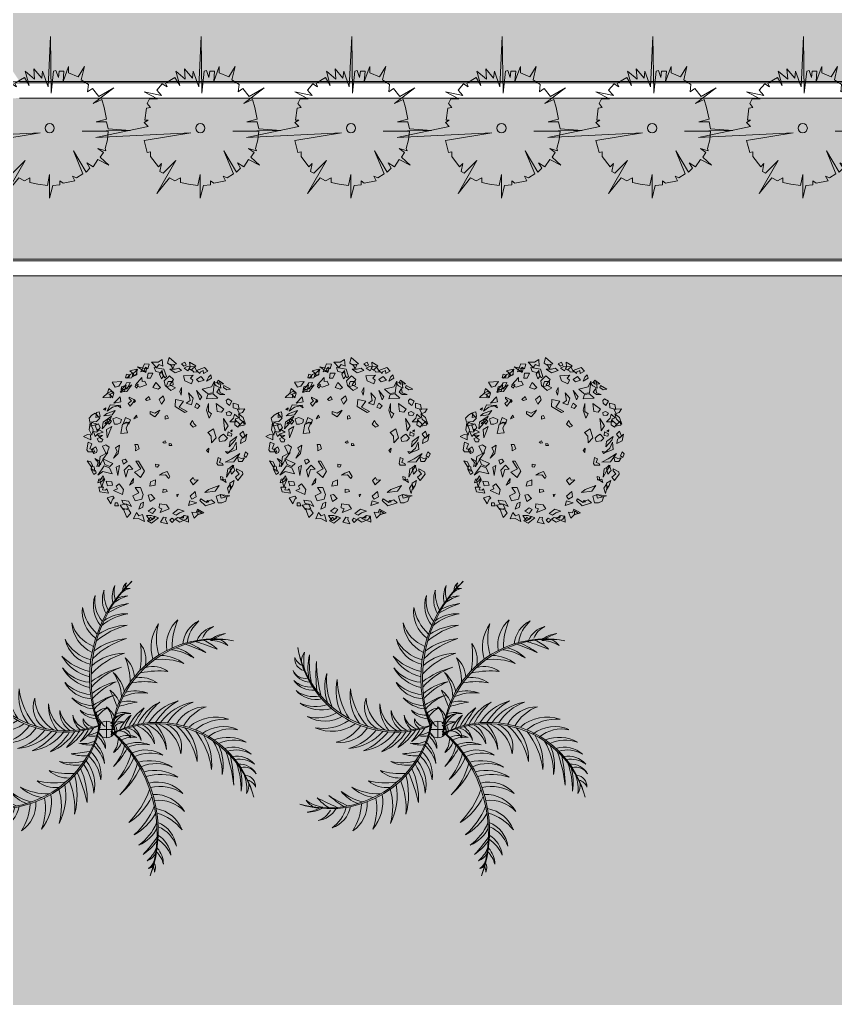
# Model space of a CAD drawing. Header units: millimetres. Extents: x 5359 to 218750, y -16347 to 109893.
# Drawn here: x 100353 to 105769, y 73337 to 79839 of the extents above; entities that cross this region are included whole.
import ezdxf

# ---------------------------------------------------------------- set-up
doc = ezdxf.new("R2010")
doc.units = ezdxf.units.MM
doc.linetypes.add('Grid Line', pattern=[22.225, 12.7, -3.175, 3.175, -3.175])
for name, color, linetype, lineweight in [('A-FLOR-PATT', 8, 'Continuous', 9), ('A-WALL', 113, 'Continuous', 9), ('G-IMPT', 8, 'Continuous', 9), ('L-PLNT', 71, 'Continuous', 9), ('S-GRID-1', 1, 'Grid Line', 9)]:
    doc.layers.add(name, color=color, linetype=linetype, lineweight=lineweight)
pattern_1 = [(0, (167.64, 11.2), (558.8, 558.8), [83.82, -16.764, 22.352, -16.764, -419.1]), (0, (167.64, 11.2), (558.8, 558.8), [-139.7, 83.82, -335.28]), (0, (139.7, 27.94), (558.8, 558.8), [55.88, -41.91, 83.82, -41.91, -335.28]), (0, (139.7, 27.94), (558.8, 558.8), [-223.52, 55.88, -279.4]), (0, (335.3, 251.46), (558.8, 558.8), [69.85, -27.94, 69.85, -391.16]), (0, (55.9, 363.2), (558.8, 558.8), [27.94, -55.88, 27.94, -447.04]), (90, (111.76, 363.2), (-558.8, 558.8), [50.292, -508.508]), (90, (279.4, 27.94), (-558.8, 558.8), [55.88, -502.92]), (90, (419.1, 251.46), (-558.8, 558.8), [55.88, -502.92]), (45, (352.04, 22.35), (0, 558.7996), [55.88, -734.383]), (135, (206.76, 22.35), (-558.7996, 0), [55.88, -734.383]), (63.435, (335.28, 25.15), (-0.0005, 558.8001), [55.88, -1193.635]), (75.964, (307.34, 27.94), (-0.00237, 558.80038), [55.88, -2248.111]), (75.964, (447.04, 251.46), (-0.00237, 558.80038), [44.704, -2259.287]), (75.964, (122.94, 363.22), (-0.00237, 558.80038), [39.116, -2264.875]), (104.036, (251.46, 27.94), (0.00237, 558.80038), [55.88, -2248.111]), (104.036, (391.16, 251.46), (0.00237, 558.80038), [44.704, -2259.287]), (104.036, (100.58, 363.22), (0.00237, 558.80038), [39.116, -2264.875]), (116.565, (223.52, 25.15), (0.0005, 558.8001), [55.88, -1193.634])]

# ---------------------------------------------------------------- blocks, each defined once
blk = doc.blocks.new('CAY MAI VAN PHUC - CAY DUC SOC_dwg-2256080-TKCS_MB ĐỊNH VỊ CỔNG-HÀNG RÀO')
at = {"layer": 'G-IMPT', "flags": 128}
blk.add_lwpolyline([(32.8, 479.5), (12.9, 293.4), (6.2, 771.8), (-13.8, 346.6), (-60.3, 479.5), (-67, 419.7), (-133.5, 499.4), (-126.8, 413), (-206.6, 479.5), (-173.4, 359.9), (-213.3, 426.3), (-293.1, 379.8), (-279.8, 346.6), (-319.7, 373.2), (-366.2, 320), (-326.3, 273.5), (-472.6, 306.7), (-359.6, 246.9), (-426.1, 246.9), (-446, 207.1), (-419.4, 173.8), (-452.7, 167.2), (-466, 67.5), (-439.4, 67.5), (-472.6, 47.6), (-439.4, 14.4), (-878.3, -78.6), (-80.3, -38.8), (-472.6, -105.2), (-446, -204.9), (-419.4, -198.2), (-419.4, -238.1), (-352.9, -324.5), (-326.3, -297.9), (-339.6, -364.4), (-313, -377.6), (-206.6, -271.3), (-366.2, -550.4), (-259.8, -417.5), (-213.3, -444.1), (-166.7, -417.5), (-166.7, -457.4), (-100.2, -470.7), (-19.9, -481.4), (-0.5, -390.9), (-0.5, -590.3), (26.2, -484), (86, -477.3), (86, -444.1), (112.6, -464), (212.4, -444.1), (192.4, -404.2), (225.7, -417.5), (278.9, -384.3), (199.1, -191.6), (305.5, -371), (338.7, -337.8), (312.1, -291.3), (365.3, -324.5), (405.2, -264.7), (498.3, -311.2), (425.2, -244.8), (451.8, -204.9), (405.2, -171.7), (471.7, -191.6), (465.1, -171.7), (485, -98.6), (491.7, -25.5), (272.2, -25.5), (677.9, -18.8), (491.7, -5.6), (478.4, 54.2), (391.9, 54.2), (478.4, 74.2), (458.4, 173.8), (438.5, 240.3), (365.3, 207.1), (538.2, 340), (411.9, 266.9), (358.7, 333.3), (318.8, 306.7), (325.4, 366.5), (265.6, 406.4), (292.2, 519.4), (239, 433), (159.2, 466.2), (159.2, 519.4), (112.6, 393.1), (119.3, 479.5), (79.4, 479.5), (72.7, 426.3), (52.8, 486.1)], close=True, dxfattribs=at)
at = {"layer": 'G-IMPT'}
blk.add_circle((0, 0), 38.6, dxfattribs=at)
blk = doc.blocks.new('CAY MAI VAN PHUC - CAY BONG TRANG-2256081-TKCS_MB ĐỊNH VỊ CỔNG-HÀNG RÀO')
at = {"xscale": 0.7894736842105263, "yscale": 0.7894736842105263, "zscale": 0.7894736842105263}
blk.add_blockref('CAY MAI VAN PHUC - CAY DUC SOC_dwg-2256080-TKCS_MB ĐỊNH VỊ CỔNG-HÀNG RÀO', (0, 0), dxfattribs=at)
blk = doc.blocks.new('CAY PHAT TAI NUI - CAY PHAT TAI NUI_dwg-2249753-TKCS_MB ĐỊNH VỊ CỔNG-HÀNG RÀO')
at = {"layer": 'G-IMPT'}
for p, q in [((-27, 87), (-27, -143)), ((-142, -28), (88, -28))]:
    blk.add_line(p, q, dxfattribs=at)
blk.add_circle((-27, -28), 115, dxfattribs=at)
for centre, radius, start, end in [((1555, 686), 1817, 132.6655, 202.0611), ((1648, 675), 1889, 134.4929, 201.0725), ((308, 1769), 392, 160.4234, 210.435), ((470, 1868), 533, 176.5724, 207.5063), ((400, 1808), 348, 153.5375, 193.5552), ((436, 1876), 358, 165.8758, 197.2634), ((332, 1703), 221, 98.9889, 134.5565), ((351, 1881), 159, 129.8765, 177.3831), ((270, 1833), 92.7, 72.3495, 118.8394), ((364, 1937), 133, 150.0492, 183.9567), ((217, 1687), 426, 160.9738, 220.018), ((264, 1759), 455, 171.5441, 219.4959), ((407, 1302), 537, 105.1462, 127.4691), ((251, 1560), 260, 86.5707, 121.104), ((112, 1610), 475, 173.6919, 232.0994), ((310, 1788), 681, 190.6526, 226.6689), ((739, 314), 1475, 108.2479, 120.279), ((405, 816), 908, 98.1075, 114.8799), ((361, 880), 698, 97.7367, 130.2132), ((226, 1098), 476, 85.0356, 127.2973), ((-15, 1484), 494, 183.9122, 244.6665), ((-29, 1588), 498, 196.0518, 249.1113), ((498, 426), 1017, 103.6674, 130.6694), ((272, 683), 732, 91.1382, 124.0248), ((1161, 1107), 571, 145.2695, 196.441), ((1466, 1224), 802, 164.9316, 196.0539), ((1255, 1143), 453, 130.5291, 189.4624), ((1762, 1122), 880, 155.5161, 180.8777), ((1417, 1124), 388, 115.1104, 175.1685), ((1585, 1104), 499, 131.8546, 171.2598), ((1531, 1072), 333, 103.3982, 156.4869), ((1578, 1129), 295, 114.9497, 158.8367), ((-152, 1325), 460, 193.1436, 257.542), ((-110, 1475), 553, 207.4653, 256.2646), ((603, 91), 1193, 107.2093, 133.4993), ((323, 366), 868, 94.8524, 127.2209), ((1468, -209), 1434, 79.4254, 175.9631), ((1679, 822), 480, 97.2797, 124.4634), ((1787, 687), 634, 105.42, 120.9079), ((1449, 975), 257, 38.3487, 73.8532), ((-586, 1353), 1400, 190.2203, 290.1421), ((-605, 1310), 1375, 188.6175, 290.9058), ((1504, -245), 1464, 81.0545, 175.1756), ((-655, 991), 1109, 349.3845, 8.7831), ((147, 934), 371, 347.8793, 37.5984), ((795, 583), 540, 44.4905, 74.8429), ((200, -1375), 2671, 64.5854, 71.0796), ((298, -535), 1890, 56.3077, 64.245), ((-702, -4786), 6272, 69.406, 72.2405), ((1059, 604), 656, 47.2245, 66.3575), ((1398, 714), 491, 58.9885, 88.6049), ((-1841, 948), 164, 173.6087, 255.3147), ((-1833, 1026), 181, 199.2253, 246.7417), ((-1699, 914), 215, 143.1261, 181.9236), ((-1314, 928), 569, 168.36, 193.4581), ((-1105, 816), 720, 164.9542, 191.1318), ((-516, 891), 1289, 175.0476, 192.4111), ((-83, 1557), 801, 225.5325, 257.3267), ((-121, 1291), 605, 210.2813, 256.7926), ((501, 74), 993, 106.4031, 138.081), ((219, 360), 667, 89.9, 132.4205), ((-537, 630), 838, 359.6532, 23.468), ((-32, 675), 392, 2.9263, 47.5949), ((698, 413), 586, 53.9406, 86.7899), ((777, 335), 746, 57.193, 82.7939), ((594, 731), 2307, 175.4785, 185.487), ((254, 931), 1960, 180.5402, 194.9077), ((-140, 1117), 576, 210.3308, 258.2326), ((-226, 1141), 517, 217.4708, 266.0439), ((469, -312), 1181, 104.1189, 126.9152), ((474, -60), 940, 108.1558, 139.078), ((609, 473), 371, 54.8217, 104.5408), ((743, 123), 821, 68.5185, 97.1248), ((-1855, 873), 195, 206.2075, 278.3171), ((-1792, 885), 257, 202.53, 269.2067), ((-932, 560), 658, 163.4115, 199.2714), ((-652, 659), 915, 174.4333, 204.6254), ((-471, 387), 654, 3.4409, 34.7173), ((-256, 396), 486, 11.1959, 48.3015), ((443, 300), 392, 53.9226, 98.5912), ((700, -326), 1109, 83.637, 103.0356), ((-1757, 832), 318, 214.5411, 275.4551), ((-1783, 903), 344, 226.9372, 274.4317), ((-648, 519), 787, 169.2846, 205.0198), ((-352, 695), 1070, 181.598, 212.3759), ((-220, 834), 437, 209.251, 267.4647), ((-208, 1004), 549, 224.3227, 265.8007), ((260, -110), 757, 101.5461, 130.3104), ((470, -234), 938, 112.642, 137.4329), ((500, -204), 838, 78.0495, 101.8643), ((-1742, 834), 407, 232.7631, 281.0044), ((-1711, 757), 371, 221.6824, 282.5793), ((-621, 436), 621, 170.7591, 217.8247), ((-355, 622), 884, 185.6411, 223.5203), ((-701, 283), 342, 158.8472, 243.0968), ((-475, 433), 545, 182.7548, 239.8242), ((-163, 711), 456, 221.0382, 264.3552), ((-191, 807), 507, 231.3553, 266.6037), ((303, -383), 857, 105.2804, 126.3421), ((303, -174), 658, 110.0896, 138.9984), ((-316, 124), 519, 23.4136, 49.3727), ((-1702, -347), 1928, 19.23, 26.6394), ((463, -174), 654, 83.0252, 114.3015), ((372, 20), 486, 69.441, 106.5465), ((-1635, 761), 519, 235.0666, 285.6208), ((-1718, 805), 515, 245.4761, 288.9065), ((-289, 301), 540, 177.157, 219.4208), ((-366, 358), 463, 183.7789, 241.043), ((15, -2), 276, 95.894, 134.6668), ((146, -41), 351, 116.9691, 150.5256), ((-267, 67), 324, 3.0252, 42.9115), ((-270, -18), 389, 22.3429, 51.7944), ((721, -1550), 1928, 99.6827, 107.092), ((279, -155), 519, 76.9493, 102.9084), ((920, -305), 717, 126.2722, 154.0079), ((4229, -2339), 4556, 145.0164, 148.7416), ((1020, -263), 688, 116.7081, 153.6869), ((1335, -389), 969, 130.1064, 152.7587), ((1149, -314), 705, 105.0601, 147.7387), ((1406, -413), 896, 119.4093, 147.3895), ((1296, -346), 709, 100.2908, 144.0247), ((1441, -339), 742, 111.436, 147.2707), ((1346, -178), 464, 89.3204, 151.136), ((1545, -262), 581, 109.4272, 151.0014), ((-1688, 627), 496, 253.0795, 302.6056), ((-1592, 574), 486, 240.2787, 301.8143), ((-240, 351), 448, 195.2039, 241.2333), ((-348, 223), 324, 178.1536, 236.2901), ((-202, 187), 290, 183.2996, 229.6206), ((-241, 225), 258, 192.0811, 252.8057), ((-159, 411), 290, 216.7085, 267.5007), ((-187, 507), 339, 232.7518, 269.7736), ((382, 435), 602, 201.4489, 224.7395), ((104, 247), 284, 186.3094, 223.0804), ((284, -93), 290, 100.082, 150.8741), ((382, -112), 339, 116.1252, 153.147), ((271, -130), 324, 83.4105, 123.2969), ((205, -183), 389, 74.5276, 103.9792), ((683, -285), 587, 128.9882, 154.5528), ((834, -220), 651, 143.0281, 161.2689), ((1484, -422), 565, 71.5751, 130.1478), ((-1552, 350), 1464, 254.7886, 348.9098), ((-1520, 310), 1434, 253.1595, 349.6972), ((-1611, 611), 625, 259.4757, 304.2065), ((-1494, 512), 565, 245.8985, 304.4712), ((-1571, 359), 581, 283.7506, 325.3247), ((-234, 97), 117, 169.3573, 249.7771), ((-179, 187), 183, 202.0223, 262.5403), ((-78, -112), 183, 5.2465, 51.9003), ((663, -1348), 1400, 15.8969, 115.8188), ((338, -392), 486, 105.4698, 124.689), ((678, -1304), 1375, 14.2942, 116.5824), ((166, -194), 274, 81.1818, 112.0501), ((0, -41), 117, 332.5815, 32.6083), ((166, -227), 290, 8.9763, 55.2972), ((219, -386), 448, 20.8805, 66.9099), ((314, -248), 324, 3.8302, 61.9668), ((346, -380), 463, 9.4556, 66.7197), ((263, -331), 540, 2.8337, 45.0974), ((462, -444), 545, 8.4315, 65.5008), ((671, -273), 342, 344.5238, 68.7734), ((361, -644), 884, 11.3177, 49.1969), ((1610, -509), 625, 85.1523, 129.8831), ((1587, -474), 486, 65.9553, 127.491), ((-1382, 256), 464, 263.6437, 325.4594), ((-1460, 425), 742, 285.7594, 321.594), ((-1316, 417), 709, 274.6142, 318.3481), ((-1418, 496), 896, 293.7326, 321.7128), ((-1172, 371), 705, 279.3835, 322.062), ((-1049, 307), 688, 291.0314, 328.0102), ((-1350, 465), 969, 304.4297, 327.082), ((-945, 340), 717, 300.5955, 328.3312), ((-4036, 2691), 4556, 319.3398, 323.065), ((-711, 296), 587, 303.3116, 328.8762), ((-868, 247), 651, 317.3515, 335.5923), ((-377, 368), 486, 279.2039, 298.4231), ((-228, 153), 274, 254.9159, 285.7842), ((-367, -383), 339, 15.5459, 52.5677), ((-330, -289), 290, 359.5026, 50.2948), ((-1217, -1468), 1889, 341.9561, 48.5357), ((-1130, -1436), 1817, 340.1287, 49.5243), ((265, -400), 290, 64.1718, 114.9639), ((143, -229), 183, 27.699, 88.2169), ((334, -473), 339, 80.215, 117.2368), ((189, -134), 117, 355.0339, 75.4538), ((208, -260), 258, 17.7578, 78.4823), ((607, -432), 621, 356.4358, 43.5014), ((365, -717), 1070, 7.2747, 38.0526), ((642, -513), 787, 354.9612, 30.6965), ((1688, -517), 496, 78.7561, 128.2822), ((-339, 100), 324, 257.1446, 297.031), ((-267, 146), 389, 248.2617, 277.7133), ((-545, -624), 507, 14.1494, 49.3978), ((-508, -531), 456, 3.8323, 47.1493), ((-416, -94), 658, 317.5529, 346.4616), ((-214, -140), 351, 324.4323, 357.9888), ((-80, -114), 276, 303.3573, 342.13), ((407, -664), 456, 68.5015, 111.8185), ((475, -738), 507, 78.8186, 114.0669), ((660, -652), 915, 0.11, 30.302), ((1649, -656), 519, 60.7432, 111.2974), ((1736, -691), 515, 71.1528, 114.5832), ((929, -526), 658, 349.0881, 24.948), ((-631, 1561), 1928, 273.4168, 280.8261), ((-344, 126), 519, 250.6834, 276.6425), ((-650, -791), 549, 7.1168, 48.5948), ((-538, -663), 437, 352.0451, 50.2588), ((-512, 91), 857, 312.7436, 333.8053), ((-591, -118), 938, 320.1052, 344.8961), ((513, -748), 437, 56.7143, 114.928), ((581, -904), 549, 71.7859, 113.264), ((1724, -644), 371, 47.3591, 108.2559), ((-215, -1012), 1960, 6.2169, 20.5843), ((1762, -718), 407, 58.4397, 106.6811), ((-573, -846), 2307, 1.1551, 11.1637), ((1777, -714), 318, 40.2177, 101.1317), ((-525, 165), 654, 256.7593, 288.0357), ((-456, -38), 486, 243.1751, 280.2806), ((-1097, -995), 900, 5.4665, 32.5493), ((-724, -797), 534, 347.879, 38.8732), ((-348, -131), 757, 309.0093, 337.7736), ((-514, -275), 940, 315.619, 346.5413), ((573, -1036), 576, 57.794, 105.6958), ((661, -1017), 517, 64.934, 113.5071), ((1810, -783), 344, 52.6139, 100.1084), ((548, -896), 1289, 0.7243, 18.0878), ((1817, -764), 257, 28.2066, 94.8834), ((-559, 199), 838, 251.7836, 275.5984), ((-557, -308), 392, 227.6568, 272.3253), ((-1463, -933), 1030, 344.9174, 15.2332), ((-3068, -1735), 2861, 14.0564, 22.8618), ((-1378, -1007), 1086, 358.2571, 23.9141), ((-626, -48), 1181, 311.5821, 334.3785), ((637, -1199), 605, 57.7445, 104.2558), ((726, -1453), 801, 72.9957, 104.79), ((1126, -763), 720, 350.6309, 16.8085), ((1879, -745), 195, 31.8841, 103.9938), ((1345, -854), 569, 354.0366, 19.1347), ((1872, -822), 164, 359.2853, 80.9914), ((-744, 342), 1109, 257.3711, 276.7697), ((-741, -462), 371, 228.5558, 278.2749), ((-1431, -947), 841, 333.0371, 10.588), ((-1492, -1128), 1027, 355.921, 22.071), ((680, -1215), 460, 40.6068, 105.0053), ((1727, -802), 215, 328.8028, 7.6003), ((1872, -900), 181, 24.902, 72.4184), ((-132, 1330), 2671, 238.3195, 244.8137), ((-321, 506), 1890, 230.0418, 237.9791), ((-938, -551), 540, 218.2246, 248.577), ((-892, -306), 746, 230.9271, 256.528), ((-835, -99), 821, 242.2526, 270.8589), ((-823, -392), 586, 227.6747, 260.5241), ((-1359, -1032), 571, 319.0036, 10.1751), ((-1534, -1095), 883, 344.6764, 16.0059), ((-559, -468), 1193, 314.6726, 340.9626), ((711, -1368), 553, 54.9285, 103.7278), ((631, -1420), 494, 31.3755, 92.1297), ((-1552, -615), 491, 232.7226, 262.339), ((-1631, -869), 257, 212.0828, 247.5873), ((1136, 4622), 6272, 243.1401, 245.9747), ((-1202, -543), 656, 220.9587, 240.0916), ((-1456, -1057), 453, 304.2632, 3.1965), ((-1958, -981), 880, 329.2502, 354.6118), ((-1674, -1115), 802, 338.6657, 9.788), ((-184, -583), 868, 302.3156, 334.6841), ((692, -1506), 498, 43.515, 96.5745), ((-1843, -692), 480, 271.0138, 298.1976), ((-1935, -546), 634, 279.1542, 294.6421), ((-1722, -957), 333, 277.1323, 330.2211), ((-1775, -1008), 295, 288.6838, 332.5709), ((-1615, -1021), 388, 288.8445, 348.9026), ((-1780, -983), 499, 305.5887, 344.9939), ((-312, -717), 1017, 311.1306, 338.1326), ((7, -841), 732, 298.6014, 331.488), ((576, -1590), 475, 21.1552, 79.5627), ((483, -1839), 681, 38.1159, 74.1321), ((19, -1057), 698, 305.1999, 337.6764), ((520, -1707), 426, 8.437, 67.4813), ((240, -1188), 476, 292.4989, 334.7606), ((476, -1821), 392, 7.8866, 57.8982), ((511, -1792), 455, 19.0073, 66.9591), ((-577, -729), 1475, 315.7112, 327.7422), ((-50, -1020), 908, 305.5707, 322.3431), ((378, -1984), 533, 24.0356, 54.9695), ((173, -1452), 537, 312.6095, 334.9323), ((431, -1610), 260, 294.034, 328.5673), ((412, -1975), 358, 13.3391, 44.7266), ((413, -1898), 348, 1.0007, 41.0185), ((424, -1774), 221, 306.4521, 342.0198), ((490, -1941), 159, 337.3398, 24.8463), ((540, -1860), 92.7, 279.8128, 326.3027), ((504, -1996), 133, 357.5124, 31.4199)]:
    blk.add_arc(centre, radius, start, end, dxfattribs=at)
blk = doc.blocks.new('CAY PHAT TAI NUI - CAY PHAT TAI NUI-2249853-TKCS_MB ĐỊNH VỊ CỔNG-HÀNG RÀO')
at = {"xscale": 0.48, "yscale": 0.48, "zscale": 0.48}
blk.add_blockref('CAY PHAT TAI NUI - CAY PHAT TAI NUI_dwg-2249753-TKCS_MB ĐỊNH VỊ CỔNG-HÀNG RÀO', (0, 0), dxfattribs=at)
blk = doc.blocks.new('CAY BACH TRINH - CAY BACH TRINH_dwg-2249800-TKCS_MB ĐỊNH VỊ CỔNG-HÀNG RÀO')
at = {"layer": 'G-IMPT', "flags": 128}
for points in [[(-357, 1653), (-250, 1541), (-201, 1603), (-123, 1566), (-133, 1703), (-220, 1653)], [(7, 1749), (-25, 1628), (43, 1591), (160, 1616)], [(335, 1653), (267, 1616), (316, 1566), (365, 1591)], [(423, 1516), (443, 1553), (433, 1653), (560, 1578), (472, 1491)], [(-870, 1320), (-769, 1323), (-719, 1438), (-798, 1395)], [(-715, 1368), (-728, 1408), (-805, 1472), (-663, 1508), (-663, 1385)], [(-648, 1504), (-672, 1392), (-758, 1347), (-746, 1419), (-706, 1444)], [(-477, 1437), (-459, 1512), (-646, 1555)], [(-578, 1452), (-505, 1613), (-404, 1608), (-431, 1511), (-482, 1548), (-505, 1489), (-486, 1456)], [(-428, 1425), (-446, 1319), (-376, 1318), (-327, 1420)], [(-83, 1327), (-48, 1351), (-99, 1506), (-301, 1542), (-270, 1454), (-140, 1428)], [(-133, 1478), (-191, 1403), (-152, 1303), (-113, 1353)], [(23, 1503), (131, 1428), (267, 1478), (209, 1528), (131, 1503)], [(121, 1587), (40, 1602), (86, 1521)], [(533, 1553), (590, 1452), (520, 1446), (509, 1467), (423, 1512), (399, 1468), (319, 1525), (383, 1562)], [(579, 1478), (745, 1541), (813, 1466), (725, 1416), (716, 1478), (657, 1453), (647, 1416)], [(-1174, 1238), (-1112, 1130), (-1037, 1152), (-972, 1252)], [(-989, 1076), (-860, 1099), (-799, 1231), (-876, 1225), (-913, 1152)], [(-874, 1403), (-896, 1328), (-826, 1327), (-809, 1379)], [(-556, 1333), (-692, 1179), (-600, 1129), (-460, 1181), (-492, 1255), (-553, 1247)], [(-269, 1228), (-328, 1128), (-220, 1091), (-172, 1128)], [(14, 1366), (-94, 1266), (-74, 1166), (43, 1066), (140, 1116), (23, 1178), (101, 1291)], [(-50, 1140), (92, 1178), (86, 1252), (-14, 1249)], [(511, 1378), (306, 1366), (335, 1266), (472, 1203), (501, 1278), (452, 1316)], [(667, 1353), (579, 1291), (628, 1241), (735, 1278)], [(696, 1091), (891, 1141), (949, 1253), (920, 1016), (803, 1003)], [(871, 1391), (823, 1341), (784, 1253), (891, 1316)], [(1064, 1244), (1080, 1108), (985, 1158), (937, 1212)], [(1027, 1278), (998, 1228), (1037, 1191), (1135, 1203)], [(-1364, 914), (-1208, 910), (-1218, 988), (-1136, 1017), (-1240, 1107), (-1267, 1010)], [(-1164, 910), (-1135, 1007), (-1204, 1044), (-1282, 1000), (-1216, 980)], [(-766, 1181), (-866, 1042), (-1009, 1038), (-900, 1094)], [(-996, 1019), (-915, 1047), (-883, 1171), (-978, 1137)], [(-697, 1145), (-671, 1210), (-634, 1180), (-660, 1114)], [(267, 1128), (228, 1041), (257, 966), (267, 1041)], [(647, 866), (579, 1066), (686, 928)], [(1047, 1103), (998, 1028), (1066, 978), (1164, 978), (1066, 1016)], [(1144, 1166), (1135, 1128), (1203, 1078), (1281, 1091)], [(-1010, 928), (-1137, 803), (-990, 828)], [(-840, 791), (-799, 735), (-718, 839), (-724, 876), (-821, 927), (-821, 894), (-775, 847)], [(-717, 878), (-717, 816), (-688, 841)], [(-415, 941), (-483, 878), (-454, 853), (-386, 878)], [(-113, 953), (-201, 878), (-152, 778), (-84, 866)], [(140, 878), (131, 728), (335, 603), (384, 628), (218, 716), (306, 841)], [(413, 1016), (443, 853), (365, 803), (472, 766), (511, 903)], [(813, 978), (784, 891), (1018, 903), (920, 991)], [(1261, 753), (1203, 803), (1193, 853), (1232, 891), (1310, 841)], [(-1424, 524), (-1440, 618), (-1501, 607), (-1513, 501)], [(-1302, 703), (-1351, 666), (-1312, 653)], [(-1109, 650), (-1174, 560), (-1345, 537), (-1285, 585)], [(-1279, 631), (-1217, 768), (-1027, 752), (-1169, 714)], [(-993, 702), (-1009, 756), (-1064, 751)], [(-220, 591), (-289, 516), (-386, 578), (-386, 628), (-289, 591), (-181, 653)], [(579, 803), (540, 716), (599, 691), (647, 741)], [(823, 791), (784, 653), (842, 491), (891, 578), (823, 628)], [(988, 791), (1008, 628), (1096, 616), (1144, 678)], [(1310, 591), (1252, 628), (1193, 603), (1203, 553), (1281, 541)], [(1339, 702), (1463, 665), (1444, 774), (1337, 802)], [(1422, 673), (1471, 586), (1531, 604), (1583, 684)], [(-1595, 553), (-1527, 591), (-1429, 491), (-1497, 416), (-1634, 403), (-1653, 491)], [(-1380, 266), (-1361, 403), (-1185, 528), (-1224, 441)], [(-1283, 435), (-1251, 475), (-1188, 428), (-1232, 366)], [(-1065, 367), (-1127, 366), (-1158, 473), (-1082, 500), (-981, 458), (-1000, 389)], [(-942, 366), (-893, 503), (-795, 453), (-825, 366), (-873, 403)], [(-721, 477), (-654, 499), (-671, 550)], [(-74, 528), (-35, 541), (-6, 491), (-74, 466)], [(491, 441), (443, 366), (511, 303), (569, 328), (521, 378)], [(1135, 478), (1232, 328), (1164, 228), (1154, 328)], [(1270, 413), (1394, 410), (1386, 473), (1452, 496), (1368, 568), (1347, 490)], [(1378, 453), (1369, 353), (1437, 303), (1476, 366)], [(1447, 578), (1476, 466), (1593, 366), (1544, 503)], [(1553, 425), (1451, 325), (1568, 345)], [(-1597, 135), (-1570, 248), (-1626, 391), (-1648, 247)], [(-1619, 320), (-1482, 361), (-1595, 398)], [(-1363, 198), (-1471, 259), (-1494, 200), (-1562, 210), (-1523, 107), (-1467, 166)], [(-1478, 213), (-1422, 297), (-1459, 373), (-1523, 336)], [(-1328, 370), (-1279, 378), (-1302, 402)], [(-1274, 77), (-1290, 255), (-1183, 312), (-1221, 219)], [(-855, 181), (-881, 279), (-825, 405), (-958, 362), (-994, 169)], [(813, 191), (881, 116), (891, -22), (988, 78), (930, 266)], [(1310, 166), (1300, 116), (1222, 128), (1232, 203)], [(1319, 245), (1280, 215), (1311, 205)], [(1476, 153), (1534, 78), (1583, 116), (1544, 216)], [(-1619, 40), (-1622, 139), (-1683, 152), (-1767, 105)], [(-1482, 60), (-1448, -1), (-1384, -6), (-1369, 43), (-1433, 90)], [(-1478, 141), (-1429, 91), (-1371, 128)], [(-74, 16), (-123, -9), (-94, -34), (-55, -22)], [(1085, 125), (1140, 155), (1218, 75), (1163, 15), (1054, 5), (1038, 75)], [(1256, -105), (1272, 5), (1412, 105), (1381, 35)], [(1624, 156), (1594, 16), (1487, -41), (1502, 50), (1551, 81)], [(-1595, -47), (-1673, -9), (-1702, -172), (-1673, -209), (-1536, -209), (-1556, -172), (-1634, -147)], [(-1515, -106), (-1486, -178), (-1501, -227), (-1553, -242), (-1599, -161)], [(-1291, -267), (-1232, -115), (-1304, -62), (-1376, -95)], [(-1145, -345), (-1046, -242), (-1021, -71), (-1105, -125), (-1069, -201)], [(-688, -191), (-610, -147), (-641, -60), (-704, -55), (-685, -122)], [(11, -79), (65, -80), (51, -44), (11, -37)], [(832, -134), (784, -184), (823, -222)], [(1398, -9), (1408, -159), (1232, -234), (1339, -134)], [(-1604, -526), (-1578, -497), (-1615, -421), (-1690, -396)], [(-1489, -516), (-1411, -473), (-1448, -396), (-1534, -351), (-1465, -430)], [(-1449, -521), (-1419, -309), (-1263, -222), (-1351, -346)], [(-1224, -515), (-1157, -451), (-1369, -353), (-1324, -476)], [(-935, -470), (-860, -411), (-900, -361), (-966, -383)], [(-582, -741), (-504, -613), (-626, -407), (-681, -406), (-575, -561), (-711, -631)], [(1085, -355), (1023, -325), (999, -455), (1023, -485), (1132, -485), (1116, -455), (1054, -435)], [(1477, -247), (1352, -421), (1173, -426), (1309, -356)], [(1179, -205), (1218, -245), (1264, -215)], [(1427, -309), (1447, -409), (1525, -409), (1573, -334), (1505, -346)], [(1563, -293), (1595, -211), (1641, -250), (1609, -331)], [(-1553, -680), (-1504, -649), (-1521, -598), (-1613, -563)], [(-1546, -521), (-1536, -609), (-1595, -596), (-1604, -509)], [(-1173, -669), (-1368, -622), (-1473, -694), (-1336, -498), (-1227, -542)], [(-1024, -493), (-1058, -702), (-1088, -530)], [(-888, -735), (-838, -578), (-745, -570), (-823, -487), (-921, -590)], [(-229, -532), (-269, -525), (-272, -467), (-200, -477)], [(1202, -735), (1225, -565), (1350, -495), (1280, -595)], [(1330, -484), (1271, -546), (1300, -671), (1369, -596)], [(1384, -736), (1435, -805), (1537, -675), (1529, -628), (1408, -565), (1408, -607), (1465, -665)], [(-1468, -852), (-1402, -831), (-1326, -772), (-1450, -777)], [(-1390, -946), (-1429, -809), (-1361, -709), (-1332, -796), (-1361, -846)], [(-811, -903), (-736, -844), (-727, -764), (-770, -826)], [(-393, -926), (-281, -901), (-277, -790), (-378, -835)], [(-129, -656), (-34, -622), (23, -722), (0, -767), (-69, -688), (-193, -693)], [(614, -795), (506, -893), (444, -803), (510, -740), (536, -796)], [(1124, -735), (1132, -805), (1085, -795), (1077, -725)], [(1193, -846), (1173, -780), (1104, -785)], [(1359, -809), (1271, -859), (1281, -984), (1330, -909)], [(-1251, -1066), (-1426, -1044), (-1452, -946), (-1351, -943), (-1371, -1002), (-1308, -1008), (-1282, -979)], [(-1270, -915), (-1163, -901), (-1183, -834), (-1295, -817)], [(-1144, -1010), (-957, -1095), (-936, -993), (-1027, -873), (-1088, -926), (-1063, -982)], [(-698, -1231), (-557, -1193), (-527, -1096), (-584, -953), (-693, -951), (-619, -1061), (-741, -1124)], [(-120, -1056), (-31, -1033), (-45, -997), (-117, -988)], [(1048, -911), (967, -1024), (753, -1052), (829, -993)], [(1249, -1075), (1218, -965), (1272, -885), (1295, -955), (1272, -995)], [(-1130, -1172), (-1165, -1196), (-1203, -1289), (-1280, -1164), (-1162, -1128)], [(-771, -1348), (-831, -1232), (-975, -1212), (-947, -1284), (-866, -1298)], [(-384, -1242), (-286, -1181), (-363, -1098), (-424, -1108)], [(176, -1143), (205, -1087), (168, -1096)], [(550, -1034), (443, -1134), (482, -1196), (569, -1146)], [(667, -1184), (647, -1221), (764, -1334), (959, -1271), (891, -1209), (764, -1246)], [(1103, -1266), (1025, -1267), (986, -1133), (1081, -1099), (1208, -1151), (1184, -1238)], [(1066, -1096), (1086, -1171), (1271, -1121)], [(-1117, -1335), (-1039, -1334), (-1059, -1267), (-1114, -1266)], [(-883, -1296), (-1010, -1321), (-942, -1409), (-834, -1384)], [(-872, -1573), (-787, -1482), (-829, -1416), (-944, -1384)], [(-622, -1399), (-535, -1360), (-523, -1254), (-580, -1280)], [(-336, -1491), (-270, -1405), (-332, -1372), (-423, -1439)], [(-180, -1469), (12, -1396), (-45, -1309), (-194, -1290), (-200, -1370), (-142, -1392)], [(323, -1445), (199, -1404), (83, -1492), (153, -1523), (221, -1476)], [(411, -1324), (581, -1272), (441, -1226)], [(731, -1476), (595, -1400), (567, -1474), (481, -1461), (531, -1590), (600, -1516)], [(775, -1261), (835, -1251), (807, -1222)], [(-505, -1659), (-547, -1509), (-620, -1542), (-671, -1472), (-727, -1598), (-626, -1595)], [(-386, -1646), (-464, -1534), (-357, -1534), (-289, -1559)], [(-215, -1584), (-355, -1693), (-443, -1641), (-373, -1567), (-346, -1624), (-297, -1583), (-299, -1545)], [(-55, -1574), (-63, -1616), (-24, -1708), (-167, -1674), (-109, -1565)], [(69, -1680), (123, -1624), (62, -1590), (23, -1629)], [(228, -1671), (131, -1609), (189, -1571), (209, -1584), (306, -1584), (306, -1534), (404, -1546), (365, -1609)], [(411, -1674), (406, -1550), (330, -1534), (226, -1592)], [(608, -1509), (686, -1484), (608, -1434)]]:
    blk.add_lwpolyline(points, close=True, dxfattribs=at)
blk = doc.blocks.new('CAY BACH TRINH - CAY BACH TRINH-2249732-TKCS_MB ĐỊNH VỊ CỔNG-HÀNG RÀO')
at = {"xscale": 0.3200000000000001, "yscale": 0.3200000000000001, "zscale": 0.3200000000000001}
blk.add_blockref('CAY BACH TRINH - CAY BACH TRINH_dwg-2249800-TKCS_MB ĐỊNH VỊ CỔNG-HÀNG RÀO', (0, 0), dxfattribs=at)

msp = doc.modelspace()

# ---------------------------------------------------------------- hatches: boundary and pattern name
at = {"layer": 'A-FLOR-PATT'}
h = msp.add_hatch(dxfattribs=at)
h.set_pattern_fill('FP_16', color=256, style=0, pattern_type=2)
h.set_pattern_definition([(49.953, (0, 310.95), (480.9659, -42.0109), [50.243, -552.673]), (355.008, (0, 310.95), (-93.0384, 503.553), [40.233, -442.564]), (100.468, (40.1, 307.45), (387.9288, 461.541), [42.673, -469.403]), (46.137, (0, 444.84), (715.6498, -110.8015), [75.373, -829.101]), (96.647, (59.64, 435.6), (626.742, 652.125), [64.007, -704.082]), (351.199, (0, 444.84), (626.7425, 652.1248), [60.348, -663.829]), (20.968, (67.06, 411.37), (400.2616, -269.5331), [50.281, -553.094]), (326.044, (67.06, 411.37), (163.1585, 485.449), [40.213, -442.34]), (71.423, (100.4, 388.9), (563.4187, 215.92), [42.678, -469.456]), (37.454, (0, 310.95), (8.15357, 222.8547), [7.372, -429.565, 7.372, -441.627, -443.973]), (37.454, (0, 310.95), (8.15357, 222.8547), [-885.935, 7.372, -436.601]), (7.488, (0, 310.95), (176.40226, 264.03816), [7.376, -248.771, 7.376, -419.759, -169.312]), (7.488, (0, 310.95), (176.40226, 264.03816), [-683.281, 7.376, -161.936]), (327.543, (-149.53, 310.95), (357.9598, -15.0997), [7.373, -160.187, 7.373, -515.414, -693.697]), (327.543, (-149.53, 310.95), (357.9598, -15.0997), [-690.346, 7.373, -686.325]), (317.547, (-216.6, 310.95), (391.0618, 67.01274), [7.371, -210.396, 7.371, -339.716, -492.488]), (317.547, (-216.6, 310.95), (391.0618, 67.01274), [-564.854, 7.371, -485.118])])
h.paths.add_polyline_path([(124801.6, 79428.2), (128158.5, 83316.9), (97765.9, 83316.9), (100352.6, 79428.2), (123981.2, 79428.2)])
h = msp.add_hatch(dxfattribs=at)
h.set_pattern_fill('FP_14', color=256, style=0, pattern_type=2)
h.set_pattern_definition(pattern_1)
h.paths.add_polyline_path([(128801.6, 17346.9), (128913.1, 17354.5), (129012.7, 17373), (129095.6, 17396.9), (129203.1, 17443.5), (129291.6, 17495), (129356.5, 17541.1), (129431, 17607.6), (129497.5, 17682), (129555.2, 17763.4), (129603.5, 17850.8), (129641.7, 17943), (129669.3, 18038.9), (129686.7, 18149), (129691.6, 18236.9), (129691.6, 33727.4), (128462.6, 33727.4), (128462.6, 33737.4), (127262.6, 33737.4), (127262.6, 27336.9), (127252.6, 27336.9), (127252.6, 25721.9), (127262.6, 25721.9), (127262.6, 19136.9), (127252.6, 19136.9), (127252.6, 17346.9), (127279.7, 17346.9)])
h.paths.add_polyline_path([(128823, 37137.4), (129701.6, 37137.4), (129701.6, 40386.3), (129693.8, 40471.7), (129671.1, 40555.4), (129647.1, 40613.3), (129606.1, 40680.2), (129555.2, 40739.9), (129495.5, 40790.8), (129428.2, 40832), (129356.1, 40861.9), (129279.8, 40880.2), (129201.6, 40886.3), (128501.6, 40886.3), (128501.6, 61586.3), (129201.6, 61586.3), (129287, 61594.2), (129370.7, 61616.8), (129428.6, 61640.8), (129495.5, 61681.8), (129555.2, 61732.8), (129606.1, 61792.4), (129647.1, 61859.3), (129677.2, 61931.8), (129695.5, 62008.1), (129701.6, 62086.3), (129700.3, 74387.8), (129695.3, 74585.1), (129676.5, 74832.7), (129645.1, 75078.9), (129601.3, 75323.3), (129545.2, 75565.1), (129476.9, 75803.8), (129396.6, 76038.7), (129304.5, 76269.3), (129200.9, 76494.9), (129085.9, 76714.9), (128959, 76930.4), (128817.7, 77143.9), (128666.7, 77348.2), (128506.4, 77543.2), (128337.2, 77728.8), (128159.4, 77904.8), (127973.6, 78071), (127780.1, 78227), (127579.5, 78372.8), (127372.1, 78507.9), (127154.9, 78634.2), (126917.8, 78755.4), (126691.3, 78856.9), (126486.1, 78937.9), (126253.1, 79016.6), (126016.5, 79083.6), (125777.1, 79138.6), (125535.3, 79181.5), (125291.7, 79212.2), (125047, 79230.7), (124801.6, 79236.9), (118352.6, 79236.9), (118352.6, 78649), (118662.6, 78649), (118662.6, 78639), (118652.6, 78636.9), (118652.6, 78246.9), (122742.5, 78246.9), (122742.5, 79046.9), (125162.5, 79046.9), (125162.5, 79036.9), (125152.5, 79036.9), (125152.5, 78236.9), (125162.5, 78236.9), (125162.9, 78246.9), (127252.6, 78246.9), (127252.6, 76536.9), (127262.6, 76536.9), (127262.6, 69762.3), (127252.6, 69761.9), (127252.6, 68146.9), (127262.1, 68146.9), (127262.6, 61561.9), (127252.6, 61561.9), (127252.6, 59936.9), (127262.6, 59936.9), (127262.6, 53361.9), (127252.6, 53361.9), (127252.6, 51736.9), (127262.6, 51736.9), (127262.6, 45161.9), (127252.6, 45161.9), (127252.6, 43546.9), (127262.6, 43546.9), (127262.6, 37137.4)])
h.paths.add_polyline_path([(127252.6, 40437.4), (127252.6, 40437.4), (127252.6, 40586.9)])
h.paths.add_polyline_path([(109456, 78246.9), (114542.6, 78246.9), (114542.6, 78649), (114852.6, 78649), (114852.6, 79318.2), (100352.6, 79318.2), (100172.4, 79311.5), (99993.1, 79291.8), (99836.3, 79264.3), (99668, 79222.6), (99503.1, 79169.4), (99342.2, 79104.8), (99167.4, 79018.6), (99035.8, 78943.1), (98891.7, 78846.8), (98754.7, 78740.6), (98625.3, 78625.3), (98504.2, 78501.2), (98392, 78369), (98301.8, 78246.9), (108437.5, 78246.9)])
h = msp.add_hatch(dxfattribs=at)
h.set_pattern_fill('FP_14', color=256, style=0, pattern_type=2)
h.set_pattern_definition(pattern_1)
h.paths.add_polyline_path([(97852.6, 69861.9), (105942.6, 69861.9), (105942.6, 78136.9), (98228.6, 78136.9), (98146.7, 77994.2), (98071.4, 77839.5), (98011.6, 77693.5), (97970.7, 77572.9), (97940.2, 77470.6), (97902.1, 77309.5), (97874.8, 77146.7), (97857.3, 76955.3), (97852.6, 76818.2), (97852.6, 69871.9)])

# ---------------------------------------------------------------- linework, layer by layer
at = {"layer": 'A-WALL'}
for p, q in [((100352.6, 79428.2), (114962.6, 79428.2)), ((100352.6, 79418.2), (114952.6, 79418.2)), ((114852.6, 79318.2), (100352.6, 79318.2)), ((98168.3, 78246.9), (105942.6, 78246.9)), ((98173.7, 78236.9), (105942.6, 78236.9)), ((105942.6, 78136.9), (98228.7, 78136.9))]:
    msp.add_line(p, q, dxfattribs=at)
for radius, end in [(2610, 146.79045), (2600, 146.65002)]:
    msp.add_arc((100352.6, 76818.2), radius, 90, end, dxfattribs=at)
at = {"layer": 'S-GRID-1'}
msp.add_line((135474.6, 78236.9), (24837.1, 78236.9), dxfattribs=at)

# ---------------------------------------------------------------- block references
at = {"layer": 'L-PLNT'}
for name, p in [('CAY MAI VAN PHUC - CAY BONG TRANG-2256081-TKCS_MB ĐỊNH VỊ CỔNG-HÀNG RÀO', (100552.6, 79118.2)), ('CAY MAI VAN PHUC - CAY BONG TRANG-2256081-TKCS_MB ĐỊNH VỊ CỔNG-HÀNG RÀO', (101552.6, 79118.2)), ('CAY MAI VAN PHUC - CAY BONG TRANG-2256081-TKCS_MB ĐỊNH VỊ CỔNG-HÀNG RÀO', (102552.6, 79118.2)), ('CAY MAI VAN PHUC - CAY BONG TRANG-2256081-TKCS_MB ĐỊNH VỊ CỔNG-HÀNG RÀO', (103552.6, 79118.2)), ('CAY MAI VAN PHUC - CAY BONG TRANG-2256081-TKCS_MB ĐỊNH VỊ CỔNG-HÀNG RÀO', (104552.6, 79118.2)), ('CAY MAI VAN PHUC - CAY BONG TRANG-2256081-TKCS_MB ĐỊNH VỊ CỔNG-HÀNG RÀO', (105552.6, 79118.2)), ('CAY BACH TRINH - CAY BACH TRINH-2249732-TKCS_MB ĐỊNH VỊ CỔNG-HÀNG RÀO', (101342.6, 77035.3)), ('CAY BACH TRINH - CAY BACH TRINH-2249732-TKCS_MB ĐỊNH VỊ CỔNG-HÀNG RÀO', (102552.6, 77035.3)), ('CAY BACH TRINH - CAY BACH TRINH-2249732-TKCS_MB ĐỊNH VỊ CỔNG-HÀNG RÀO', (103842.6, 77035.3)), ('CAY PHAT TAI NUI - CAY PHAT TAI NUI-2249853-TKCS_MB ĐỊNH VỊ CỔNG-HÀNG RÀO', (100942.6, 75136.9)), ('CAY PHAT TAI NUI - CAY PHAT TAI NUI-2249853-TKCS_MB ĐỊNH VỊ CỔNG-HÀNG RÀO', (103142.6, 75136.9))]:
    msp.add_blockref(name, p, dxfattribs=at)

doc.saveas('drawing.dxf')
